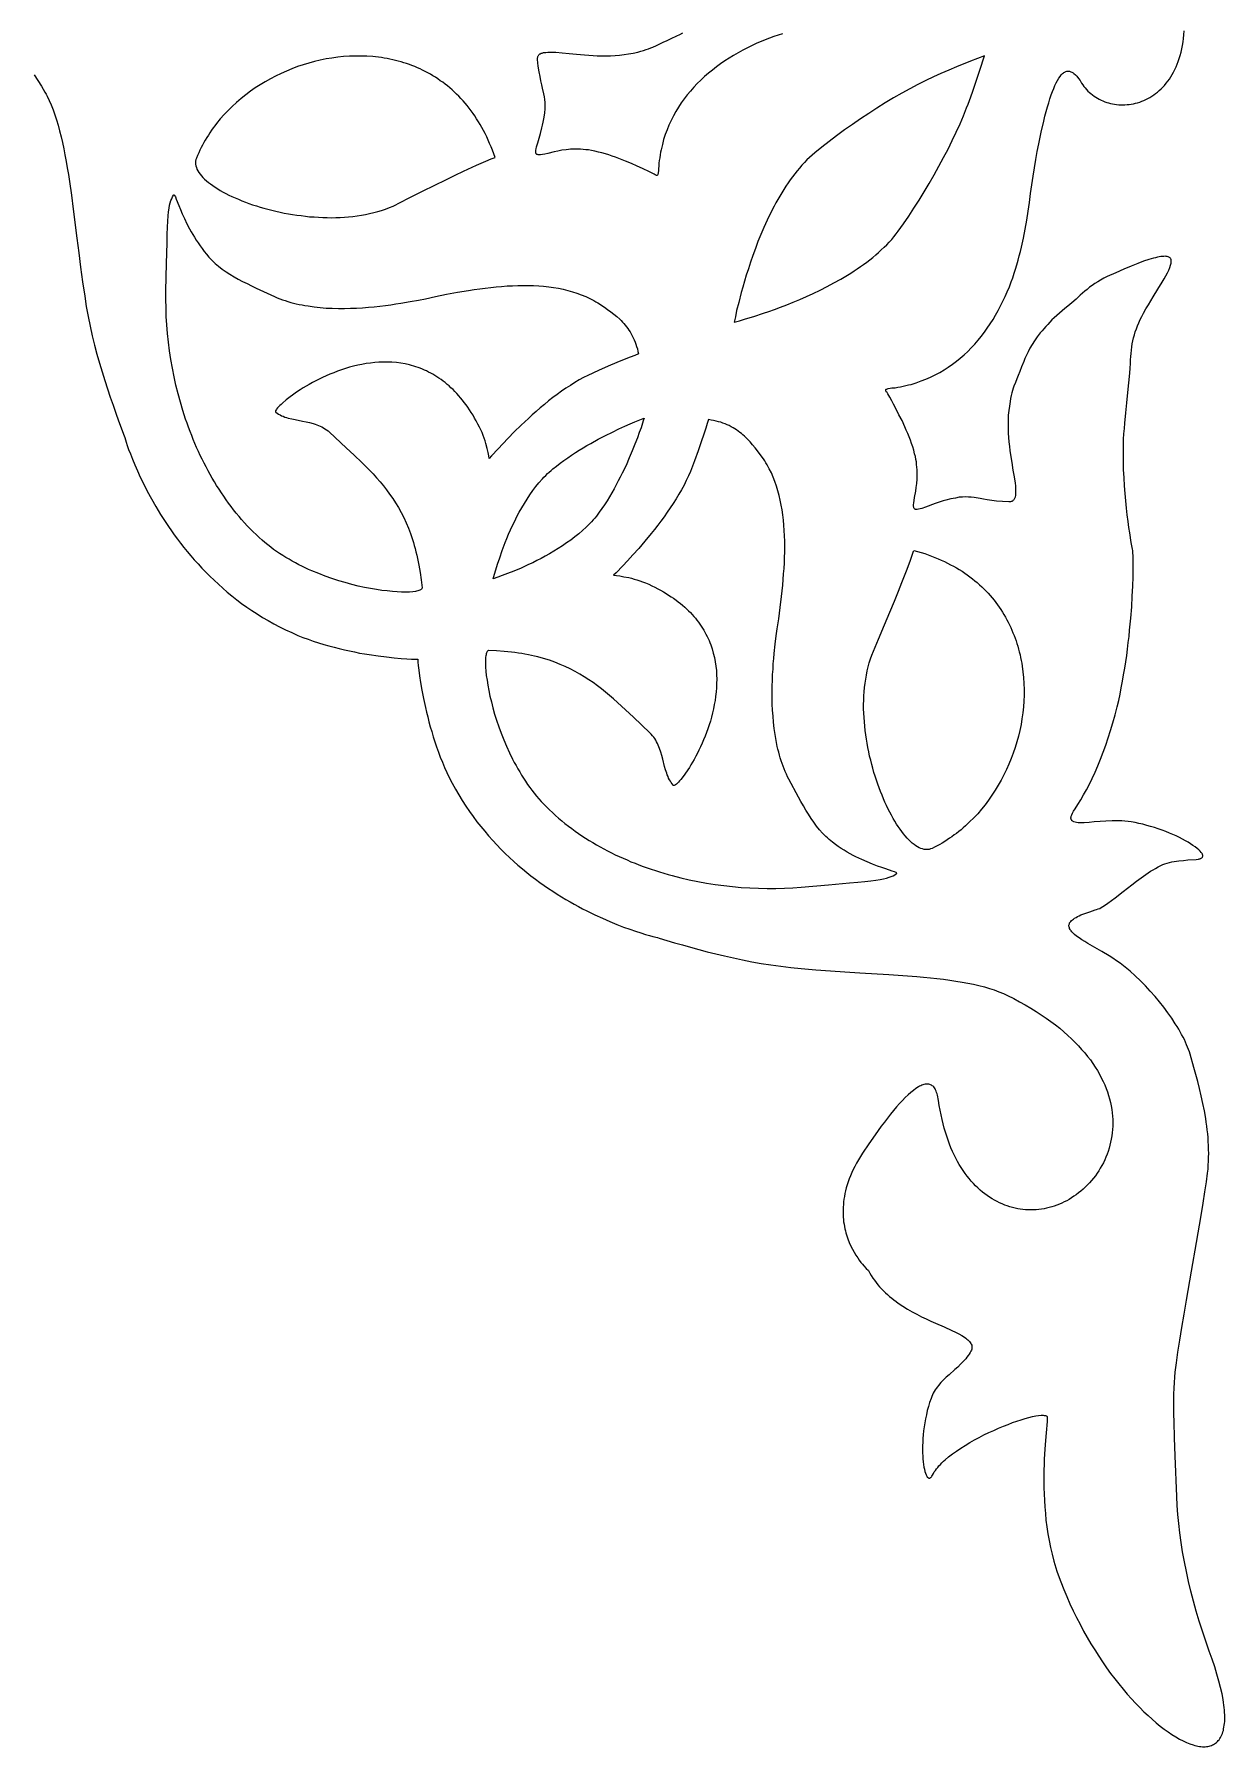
# Model space of a CAD drawing. Extents: x -592 to 638, y 287 to 852.
# Drawn here: x 506.6 to 588.1, y 672.5 to 789.8 of the extents above; entities that cross this region are included whole.
import ezdxf

# ---------------------------------------------------------------- set-up
doc = ezdxf.new("R2010")
doc.units = 0
doc.layers.add('COUCHE_1', color=18, linetype='CONTINUOUS')
doc.layers.add('LAYER_1', color=174, linetype='CONTINUOUS')

msp = doc.modelspace()

# ---------------------------------------------------------------- linework, layer by layer
at = {"layer": 'COUCHE_1'}
for points in [[(538.16, 781.37), (538.07, 781.62), (537.98, 781.87), (537.89, 782.1), (537.79, 782.34), (537.69, 782.57), (537.59, 782.79), (537.48, 783.01), (537.37, 783.22), (537.26, 783.43), (537.15, 783.63), (537.03, 783.83), (536.9, 784.03), (536.78, 784.22), (536.65, 784.4), (536.52, 784.58), (536.39, 784.76), (536.25, 784.93), (536.11, 785.1), (535.97, 785.26), (535.82, 785.42), (535.67, 785.57), (535.52, 785.72), (535.37, 785.87), (535.22, 786.01), (535.06, 786.14), (534.9, 786.28), (534.74, 786.4), (534.58, 786.53), (534.41, 786.64), (534.24, 786.76), (534.07, 786.87), (533.9, 786.97), (533.73, 787.08), (533.56, 787.17), (533.38, 787.27), (533.2, 787.36), (533.02, 787.44), (532.84, 787.52), (532.66, 787.6), (532.47, 787.67), (532.29, 787.74), (532.1, 787.81), (531.91, 787.87), (531.72, 787.93), (531.53, 787.98), (531.34, 788.03), (531.15, 788.07), (530.95, 788.12), (530.76, 788.15), (530.56, 788.19), (530.37, 788.22), (530.17, 788.25), (529.98, 788.27), (529.78, 788.29), (529.38, 788.32), (528.98, 788.33), (528.58, 788.33), (528.18, 788.32), (527.78, 788.29), (527.38, 788.25), (526.98, 788.19), (526.58, 788.13), (526.19, 788.04), (525.79, 787.95), (525.4, 787.84), (525.01, 787.73), (524.63, 787.6), (524.24, 787.45), (523.87, 787.3), (523.5, 787.13), (523.13, 786.96), (522.77, 786.77), (522.42, 786.57), (522.07, 786.36), (521.73, 786.14), (521.4, 785.91), (521.08, 785.67), (520.76, 785.41), (520.46, 785.15), (520.16, 784.88), (519.88, 784.6), (519.61, 784.32), (519.34, 784.02), (519.09, 783.71), (518.97, 783.55), (518.85, 783.4), (518.74, 783.24), (518.63, 783.07), (518.52, 782.91), (518.41, 782.74), (518.31, 782.57), (518.21, 782.4), (518.12, 782.23), (518.03, 782.05), (517.94, 781.88), (517.86, 781.7), (517.78, 781.52), (517.7, 781.34), (517.67, 781.23), (517.65, 781.13), (517.64, 781.02), (517.65, 780.91), (517.67, 780.8), (517.7, 780.69), (517.74, 780.58), (517.8, 780.46), (517.87, 780.35), (517.95, 780.24), (518.04, 780.12), (518.15, 780.01), (518.26, 779.9), (518.39, 779.78), (518.52, 779.67), (518.67, 779.56), (518.82, 779.45), (518.98, 779.34), (519.16, 779.23), (519.34, 779.12), (519.53, 779.01), (519.72, 778.91), (519.93, 778.8), (520.14, 778.7), (520.36, 778.6), (520.59, 778.51), (520.82, 778.41), (521.06, 778.32), (521.3, 778.23), (521.55, 778.14), (521.81, 778.06), (522.07, 777.98), (522.33, 777.9), (522.6, 777.83), (522.87, 777.76), (523.15, 777.69), (523.43, 777.63), (523.72, 777.57), (524, 777.52), (524.29, 777.47), (524.58, 777.43), (524.87, 777.39), (525.17, 777.35), (525.46, 777.32), (525.76, 777.3), (526.06, 777.28), (526.36, 777.26), (526.65, 777.26), (526.95, 777.25), (527.25, 777.26), (527.54, 777.27), (527.84, 777.29), (528.13, 777.31), (528.42, 777.34), (528.71, 777.38), (529, 777.42), (529.29, 777.47), (529.57, 777.53), (529.85, 777.6), (530.12, 777.67), (530.39, 777.75), (530.66, 777.84), (530.92, 777.94), (531.18, 778.05), (532.24, 778.58), (533.19, 779.06), (534.03, 779.48), (534.78, 779.84), (535.43, 780.16), (536, 780.43), (536.9, 780.85), (537.52, 781.12), (537.9, 781.28), (538.1, 781.36)], [(554.55, 770.09), (554.55, 770.09), (554.91, 770.19), (555.32, 770.31), (555.88, 770.48), (556.54, 770.7), (556.91, 770.83), (557.3, 770.97), (557.71, 771.12), (558.14, 771.28), (558.58, 771.46), (559.03, 771.65), (559.49, 771.85), (559.96, 772.06), (560.43, 772.29), (560.9, 772.53), (561.37, 772.78), (561.84, 773.04), (562.3, 773.31), (562.53, 773.45), (562.75, 773.6), (562.97, 773.75), (563.19, 773.9), (563.41, 774.05), (563.62, 774.21), (563.83, 774.37), (564.04, 774.53), (564.24, 774.7), (564.43, 774.87), (564.62, 775.04), (564.81, 775.22), (564.99, 775.39), (565.16, 775.58), (565.33, 775.76), (565.48, 775.95), (565.64, 776.14), (565.78, 776.33), (566.14, 776.83), (566.5, 777.35), (566.85, 777.9), (567.21, 778.45), (567.56, 779.02), (567.9, 779.6), (568.24, 780.19), (568.57, 780.78), (568.89, 781.37), (569.19, 781.95), (569.48, 782.54), (569.75, 783.12), (570.01, 783.68), (570.25, 784.23), (570.46, 784.77), (570.56, 785.03), (570.66, 785.28), (570.86, 785.86), (571.05, 786.4), (571.36, 787.36), (571.68, 788.34), (571.68, 788.34), (571.68, 788.34), (571.68, 788.34), (571.68, 788.34), (570.72, 787.97), (569.78, 787.59), (569.25, 787.37), (568.69, 787.13), (568.44, 787.02), (568.19, 786.9), (567.67, 786.65), (567.13, 786.38), (566.58, 786.09), (566.03, 785.78), (565.46, 785.46), (564.89, 785.11), (564.32, 784.76), (563.76, 784.4), (563.19, 784.02), (562.64, 783.64), (562.09, 783.26), (561.56, 782.87), (561.04, 782.48), (560.54, 782.09), (560.07, 781.7), (559.88, 781.54), (559.7, 781.38), (559.52, 781.21), (559.35, 781.03), (559.18, 780.84), (559.01, 780.65), (558.85, 780.46), (558.69, 780.26), (558.53, 780.05), (558.38, 779.84), (558.23, 779.63), (558.08, 779.41), (557.94, 779.19), (557.8, 778.96), (557.66, 778.73), (557.53, 778.5), (557.4, 778.27), (557.27, 778.03), (557.03, 777.55), (556.79, 777.07), (556.57, 776.58), (556.37, 776.1), (556.17, 775.61), (555.99, 775.14), (555.82, 774.66), (555.66, 774.2), (555.51, 773.75), (555.37, 773.32), (555.25, 772.9), (555.13, 772.5), (555.03, 772.12), (554.85, 771.44), (554.71, 770.88), (554.62, 770.46), (554.55, 770.09)], [(516.14, 778.8), (516.15, 778.81), (516.16, 778.82), (516.17, 778.81), (516.18, 778.8), (516.21, 778.77), (516.26, 778.67), (516.32, 778.52), (516.49, 778.09), (516.61, 777.82), (516.73, 777.52), (516.88, 777.19), (517.05, 776.84), (517.24, 776.48), (517.34, 776.29), (517.45, 776.1), (517.57, 775.91), (517.69, 775.71), (517.82, 775.52), (517.95, 775.32), (518.09, 775.13), (518.24, 774.94), (518.39, 774.74), (518.55, 774.55), (518.66, 774.44), (518.76, 774.33), (518.87, 774.23), (518.98, 774.12), (519.1, 774.02), (519.22, 773.92), (519.47, 773.73), (519.73, 773.55), (520, 773.37), (520.28, 773.2), (520.57, 773.04), (520.86, 772.88), (521.17, 772.73), (521.47, 772.58), (521.79, 772.43), (523.05, 771.85), (523.23, 771.77), (523.41, 771.7), (523.59, 771.63), (523.78, 771.57), (523.96, 771.51), (524.16, 771.45), (524.35, 771.4), (524.54, 771.35), (524.74, 771.31), (524.94, 771.27), (525.14, 771.23), (525.35, 771.2), (525.76, 771.14), (526.17, 771.09), (526.59, 771.06), (527.01, 771.04), (527.43, 771.03), (527.85, 771.03), (528.26, 771.04), (528.68, 771.06), (529.09, 771.08), (529.49, 771.11), (529.89, 771.15), (530.27, 771.19), (530.65, 771.24), (531.02, 771.28), (531.37, 771.34), (531.71, 771.39), (532.35, 771.5), (532.91, 771.6), (533.39, 771.7), (534.08, 771.85), (534.83, 772), (535.59, 772.14), (536.35, 772.27), (536.73, 772.33), (537.11, 772.38), (537.49, 772.43), (537.87, 772.47), (538.24, 772.51), (538.61, 772.54), (538.99, 772.57), (539.35, 772.59), (539.72, 772.6), (540.08, 772.61), (540.44, 772.61), (540.8, 772.6), (541.15, 772.58), (541.49, 772.55), (541.84, 772.51), (542.17, 772.47), (542.51, 772.41), (542.83, 772.35), (543.15, 772.27), (543.47, 772.18), (543.77, 772.08), (544.07, 771.97), (544.37, 771.85), (544.65, 771.72), (544.79, 771.64), (544.93, 771.57), (545.07, 771.49), (545.2, 771.41), (545.65, 771.12), (545.87, 770.97), (546.09, 770.81), (546.3, 770.65), (546.51, 770.48), (546.71, 770.29), (546.8, 770.2), (546.9, 770.1), (546.99, 770), (547.08, 769.89), (547.17, 769.78), (547.25, 769.66), (547.33, 769.55), (547.41, 769.42), (547.49, 769.29), (547.56, 769.16), (547.63, 769.02), (547.69, 768.88), (547.75, 768.73), (547.81, 768.58), (547.86, 768.42), (547.91, 768.26), (547.95, 768.08), (547.99, 767.91), (547.73, 767.81), (547.42, 767.69), (547.01, 767.53), (546.5, 767.33), (545.91, 767.07), (545.24, 766.78), (544.52, 766.44), (544.22, 766.29), (543.92, 766.13), (543.62, 765.95), (543.32, 765.76), (543.01, 765.57), (542.71, 765.36), (542.42, 765.14), (542.12, 764.92), (541.83, 764.69), (541.54, 764.45), (541.26, 764.21), (540.98, 763.98), (540.71, 763.74), (540.45, 763.5), (539.95, 763.03), (539.48, 762.57), (539.06, 762.15), (538.69, 761.76), (538.37, 761.42), (537.92, 760.93), (537.76, 760.74), (537.73, 760.94), (537.69, 761.16), (537.62, 761.44), (537.53, 761.77), (537.48, 761.95), (537.42, 762.14), (537.35, 762.32), (537.27, 762.52), (537.19, 762.71), (537.1, 762.9), (536.99, 763.11), (536.87, 763.32), (536.76, 763.52), (536.65, 763.71), (536.53, 763.9), (536.41, 764.08), (536.29, 764.26), (536.17, 764.43), (536.05, 764.59), (535.92, 764.75), (535.79, 764.91), (535.67, 765.05), (535.54, 765.2), (535.41, 765.34), (535.28, 765.47), (535.14, 765.6), (535.01, 765.72), (534.87, 765.83), (534.74, 765.95), (534.6, 766.05), (534.46, 766.16), (534.32, 766.25), (534.18, 766.35), (534.04, 766.44), (533.9, 766.52), (533.76, 766.6), (533.61, 766.67), (533.47, 766.75), (533.32, 766.81), (533.18, 766.87), (533.03, 766.93), (532.89, 766.99), (532.74, 767.04), (532.59, 767.08), (532.44, 767.13), (532.3, 767.16), (532, 767.23), (531.7, 767.28), (531.4, 767.32), (531.1, 767.35), (530.81, 767.36), (530.51, 767.36), (530.21, 767.35), (529.92, 767.33), (529.62, 767.29), (529.33, 767.25), (529.04, 767.2), (528.75, 767.14), (528.47, 767.07), (528.19, 767), (527.91, 766.92), (527.64, 766.83), (527.37, 766.73), (527.11, 766.63), (526.85, 766.53), (526.6, 766.42), (526.35, 766.3), (526.11, 766.19), (525.88, 766.07), (525.65, 765.95), (525.43, 765.83), (525.22, 765.7), (525.02, 765.58), (524.82, 765.46), (524.63, 765.34), (524.46, 765.22), (524.29, 765.1), (524.13, 764.98), (523.84, 764.76), (523.6, 764.55), (523.5, 764.46), (523.41, 764.37), (523.33, 764.28), (523.26, 764.21), (523.2, 764.14), (523.16, 764.08), (523.13, 764.02), (523.12, 763.98), (523.12, 763.96), (523.12, 763.95), (523.13, 763.93), (523.14, 763.92), (523.23, 763.85), (523.33, 763.79), (523.43, 763.73), (523.54, 763.68), (523.65, 763.64), (523.76, 763.59), (523.87, 763.56), (523.99, 763.52), (524.23, 763.46), (524.47, 763.41), (524.97, 763.31), (525.22, 763.26), (525.46, 763.21), (525.71, 763.14), (525.83, 763.1), (525.95, 763.06), (526.07, 763.02), (526.18, 762.97), (526.29, 762.92), (526.4, 762.86), (526.51, 762.79), (526.62, 762.72), (526.72, 762.64), (526.82, 762.55), (527.96, 761.49), (528.51, 760.98), (529.04, 760.47), (529.3, 760.21), (529.55, 759.95), (529.8, 759.69), (530.04, 759.43), (530.28, 759.16), (530.51, 758.88), (530.73, 758.6), (530.94, 758.31), (531.15, 758.01), (531.35, 757.7), (531.54, 757.38), (531.72, 757.05), (531.9, 756.71), (532.06, 756.35), (532.22, 755.98), (532.37, 755.6), (532.5, 755.2), (532.57, 754.99), (532.63, 754.78), (532.69, 754.57), (532.74, 754.35), (532.8, 754.13), (532.85, 753.9), (532.9, 753.67), (532.94, 753.43), (533.03, 752.94), (533.1, 752.43), (533.16, 751.89), (533.16, 751.86), (533.14, 751.83), (533.12, 751.8), (533.09, 751.77), (533.05, 751.74), (533, 751.72), (532.94, 751.7), (532.87, 751.68), (532.79, 751.66), (532.71, 751.64), (532.52, 751.62), (532.29, 751.6), (532.04, 751.6), (531.76, 751.6), (531.46, 751.61), (531.13, 751.64), (530.78, 751.67), (530.41, 751.71), (530.03, 751.77), (529.62, 751.84), (529.21, 751.92), (528.78, 752.01), (528.35, 752.12), (527.9, 752.24), (527.45, 752.37), (526.99, 752.52), (526.53, 752.68), (526.08, 752.86), (525.62, 753.05), (525.39, 753.15), (525.16, 753.25), (524.93, 753.36), (524.71, 753.47), (524.49, 753.59), (524.27, 753.71), (524.05, 753.84), (523.83, 753.97), (523.62, 754.1), (523.4, 754.24), (523.2, 754.38), (522.99, 754.52), (522.79, 754.67), (522.59, 754.83), (522.4, 754.99), (522.21, 755.15), (522, 755.34), (521.79, 755.54), (521.58, 755.73), (521.38, 755.94), (521.19, 756.14), (520.99, 756.35), (520.8, 756.57), (520.62, 756.78), (520.43, 757.01), (520.25, 757.23), (520.08, 757.46), (519.9, 757.69), (519.73, 757.92), (519.57, 758.16), (519.41, 758.4), (519.25, 758.65), (519.09, 758.89), (518.94, 759.14), (518.79, 759.4), (518.64, 759.65), (518.5, 759.91), (518.36, 760.17), (518.23, 760.43), (518.1, 760.7), (517.97, 760.96), (517.84, 761.23), (517.72, 761.5), (517.6, 761.78), (517.49, 762.05), (517.38, 762.33), (517.27, 762.61), (517.16, 762.89), (517.06, 763.17), (516.96, 763.45), (516.78, 764.03), (516.61, 764.6), (516.45, 765.18), (516.3, 765.77), (516.17, 766.35), (516.06, 766.94), (515.95, 767.53), (515.86, 768.12), (515.79, 768.71), (515.72, 769.31), (515.67, 769.9), (515.64, 770.48), (515.62, 771.07), (515.61, 771.65), (515.61, 772.23), (515.65, 774.1), (515.69, 775.53), (515.71, 776.11), (515.73, 776.6), (515.75, 777.02), (515.77, 777.37), (515.8, 777.66), (515.83, 777.9), (515.87, 778.1), (515.91, 778.27), (515.95, 778.42), (516.01, 778.55), (516.07, 778.67)], [(565.66, 732.31), (565.68, 732.32), (565.68, 732.33), (565.67, 732.34), (565.66, 732.36), (565.63, 732.38), (565.52, 732.42), (565.37, 732.48), (564.93, 732.62), (564.66, 732.71), (564.35, 732.82), (564.01, 732.95), (563.65, 733.1), (563.28, 733.26), (563.08, 733.35), (562.88, 733.45), (562.69, 733.55), (562.48, 733.66), (562.28, 733.78), (562.08, 733.9), (561.88, 734.03), (561.67, 734.16), (561.47, 734.3), (561.27, 734.45), (561.15, 734.55), (561.04, 734.65), (560.93, 734.75), (560.81, 734.85), (560.71, 734.96), (560.6, 735.08), (560.39, 735.31), (560.19, 735.56), (560, 735.82), (559.81, 736.09), (559.63, 736.37), (559.46, 736.65), (559.28, 736.94), (559.11, 737.24), (558.95, 737.54), (558.29, 738.77), (558.2, 738.94), (558.12, 739.12), (558.04, 739.3), (557.96, 739.48), (557.89, 739.66), (557.82, 739.85), (557.76, 740.04), (557.7, 740.23), (557.64, 740.42), (557.59, 740.62), (557.54, 740.82), (557.49, 741.02), (557.41, 741.42), (557.34, 741.84), (557.28, 742.25), (557.23, 742.67), (557.2, 743.09), (557.17, 743.5), (557.15, 743.92), (557.14, 744.33), (557.14, 744.74), (557.15, 745.15), (557.16, 745.55), (557.17, 745.94), (557.2, 746.32), (557.22, 746.68), (557.25, 747.04), (557.28, 747.38), (557.35, 748.02), (557.42, 748.59), (557.49, 749.08), (557.59, 749.77), (557.7, 750.54), (557.79, 751.3), (557.87, 752.07), (557.9, 752.45), (557.93, 752.84), (557.96, 753.22), (557.98, 753.6), (557.99, 753.97), (558, 754.35), (558, 754.72), (558, 755.09), (557.99, 755.45), (557.97, 755.82), (557.95, 756.17), (557.91, 756.53), (557.87, 756.88), (557.82, 757.22), (557.77, 757.56), (557.7, 757.89), (557.62, 758.22), (557.54, 758.54), (557.44, 758.86), (557.33, 759.17), (557.21, 759.47), (557.09, 759.76), (556.94, 760.04), (556.79, 760.32), (556.71, 760.45), (556.63, 760.59), (556.54, 760.72), (556.45, 760.85), (556.14, 761.28), (555.97, 761.49), (555.8, 761.69), (555.63, 761.9), (555.44, 762.09), (555.24, 762.28), (555.14, 762.37), (555.04, 762.46), (554.93, 762.54), (554.82, 762.63), (554.7, 762.71), (554.58, 762.78), (554.46, 762.86), (554.33, 762.93), (554.2, 763), (554.06, 763.06), (553.92, 763.12), (553.77, 763.17), (553.62, 763.23), (553.46, 763.27), (553.3, 763.31), (553.13, 763.35), (552.96, 763.38), (552.78, 763.41), (552.7, 763.15), (552.6, 762.83), (552.47, 762.41), (552.29, 761.88), (552.08, 761.28), (551.83, 760.6), (551.54, 759.85), (551.41, 759.55), (551.26, 759.24), (551.11, 758.92), (550.94, 758.61), (550.76, 758.3), (550.57, 757.98), (550.37, 757.67), (550.16, 757.36), (549.95, 757.06), (549.74, 756.76), (549.52, 756.46), (549.3, 756.17), (549.08, 755.88), (548.86, 755.61), (548.42, 755.08), (548, 754.58), (547.6, 754.14), (547.23, 753.74), (546.92, 753.4), (546.45, 752.92), (546.28, 752.75), (546.47, 752.73), (546.7, 752.7), (546.98, 752.65), (547.32, 752.59), (547.5, 752.54), (547.69, 752.49), (547.88, 752.44), (548.08, 752.37), (548.27, 752.3), (548.47, 752.22), (548.69, 752.13), (548.9, 752.03), (549.11, 751.93), (549.31, 751.82), (549.5, 751.72), (549.69, 751.61), (549.88, 751.5), (550.05, 751.39), (550.23, 751.28), (550.39, 751.17), (550.56, 751.05), (550.71, 750.93), (550.86, 750.81), (551.01, 750.69), (551.15, 750.57), (551.28, 750.44), (551.41, 750.32), (551.54, 750.19), (551.66, 750.06), (551.78, 749.93), (551.89, 749.8), (551.99, 749.67), (552.1, 749.53), (552.19, 749.4), (552.29, 749.26), (552.37, 749.12), (552.46, 748.98), (552.54, 748.84), (552.61, 748.7), (552.68, 748.56), (552.75, 748.42), (552.82, 748.28), (552.87, 748.13), (552.93, 747.99), (552.98, 747.85), (553.03, 747.7), (553.11, 747.41), (553.19, 747.11), (553.24, 746.82), (553.29, 746.52), (553.32, 746.23), (553.34, 745.93), (553.35, 745.63), (553.34, 745.34), (553.33, 745.04), (553.3, 744.75), (553.27, 744.45), (553.23, 744.16), (553.18, 743.88), (553.12, 743.59), (553.06, 743.31), (552.99, 743.03), (552.91, 742.76), (552.83, 742.49), (552.74, 742.23), (552.64, 741.97), (552.55, 741.71), (552.45, 741.47), (552.34, 741.23), (552.24, 740.99), (552.13, 740.77), (552.02, 740.55), (551.91, 740.34), (551.8, 740.13), (551.69, 739.94), (551.58, 739.75), (551.47, 739.58), (551.37, 739.41), (551.16, 739.11), (550.97, 738.86), (550.88, 738.75), (550.8, 738.65), (550.72, 738.57), (550.65, 738.49), (550.58, 738.43), (550.52, 738.39), (550.47, 738.36), (550.43, 738.34), (550.41, 738.34), (550.4, 738.34), (550.38, 738.35), (550.37, 738.36), (550.3, 738.45), (550.23, 738.54), (550.17, 738.64), (550.11, 738.74), (550.05, 738.85), (550.01, 738.96), (549.96, 739.07), (549.92, 739.18), (549.84, 739.41), (549.77, 739.65), (549.65, 740.14), (549.58, 740.39), (549.51, 740.63), (549.43, 740.87), (549.39, 740.99), (549.34, 741.11), (549.29, 741.22), (549.23, 741.33), (549.17, 741.44), (549.1, 741.55), (549.03, 741.65), (548.95, 741.75), (548.86, 741.85), (548.77, 741.94), (547.64, 743.02), (547.1, 743.53), (546.55, 744.03), (546.28, 744.27), (546.01, 744.51), (545.73, 744.74), (545.45, 744.96), (545.17, 745.18), (544.87, 745.39), (544.58, 745.59), (544.27, 745.79), (543.96, 745.98), (543.64, 746.16), (543.31, 746.33), (542.97, 746.49), (542.62, 746.64), (542.25, 746.79), (541.88, 746.92), (541.48, 747.04), (541.08, 747.15), (540.87, 747.2), (540.65, 747.25), (540.44, 747.3), (540.21, 747.34), (539.99, 747.38), (539.76, 747.42), (539.52, 747.45), (539.28, 747.48), (538.79, 747.53), (538.27, 747.57), (537.73, 747.6), (537.7, 747.59), (537.67, 747.58), (537.64, 747.55), (537.62, 747.52), (537.59, 747.48), (537.57, 747.43), (537.55, 747.37), (537.54, 747.3), (537.52, 747.22), (537.51, 747.13), (537.5, 746.94), (537.5, 746.71), (537.51, 746.46), (537.53, 746.18), (537.56, 745.88), (537.61, 745.55), (537.66, 745.21), (537.73, 744.84), (537.81, 744.46), (537.91, 744.07), (538.01, 743.66), (538.13, 743.24), (538.27, 742.81), (538.41, 742.37), (538.57, 741.93), (538.75, 741.48), (538.94, 741.04), (539.14, 740.59), (539.36, 740.14), (539.48, 739.92), (539.6, 739.7), (539.72, 739.48), (539.85, 739.27), (539.98, 739.05), (540.11, 738.84), (540.25, 738.63), (540.39, 738.42), (540.54, 738.21), (540.69, 738.01), (540.84, 737.81), (541, 737.62), (541.17, 737.42), (541.33, 737.24), (541.5, 737.05), (541.68, 736.87), (541.88, 736.68), (542.09, 736.48), (542.3, 736.29), (542.51, 736.1), (542.73, 735.92), (542.95, 735.74), (543.18, 735.56), (543.41, 735.39), (543.64, 735.22), (543.88, 735.06), (544.11, 734.89), (544.36, 734.74), (544.6, 734.58), (544.85, 734.43), (545.1, 734.28), (545.35, 734.14), (545.61, 734), (545.87, 733.86), (546.13, 733.73), (546.39, 733.6), (546.66, 733.48), (546.93, 733.35), (547.2, 733.24), (547.47, 733.12), (547.75, 733.01), (548.02, 732.9), (548.3, 732.8), (548.58, 732.7), (548.86, 732.6), (549.15, 732.51), (549.43, 732.42), (549.72, 732.33), (550.01, 732.25), (550.3, 732.17), (550.88, 732.02), (551.46, 731.88), (552.05, 731.76), (552.64, 731.65), (553.24, 731.56), (553.83, 731.48), (554.43, 731.41), (555.02, 731.36), (555.62, 731.32), (556.21, 731.3), (556.8, 731.29), (557.39, 731.29), (557.98, 731.3), (558.56, 731.33), (559.14, 731.37), (561, 731.53), (562.43, 731.66), (563, 731.71), (563.49, 731.76), (563.91, 731.81), (564.25, 731.86), (564.54, 731.9), (564.78, 731.95), (564.98, 732), (565.15, 732.05), (565.29, 732.1), (565.42, 732.16), (565.54, 732.23)], [(548.37, 763.51), (548.37, 763.51), (548.37, 763.51), (548.37, 763.51), (548.31, 763.33), (548.16, 762.86), (548.04, 762.53), (547.91, 762.16), (547.74, 761.74), (547.56, 761.28), (547.35, 760.8), (547.13, 760.28), (546.87, 759.75), (546.74, 759.48), (546.6, 759.21), (546.46, 758.94), (546.31, 758.66), (546.15, 758.39), (545.99, 758.12), (545.83, 757.85), (545.65, 757.58), (545.48, 757.32), (545.3, 757.06), (545.2, 756.93), (545.1, 756.79), (544.99, 756.67), (544.88, 756.54), (544.77, 756.41), (544.65, 756.29), (544.41, 756.05), (544.16, 755.81), (543.9, 755.59), (543.62, 755.37), (543.35, 755.16), (543.06, 754.96), (542.77, 754.76), (542.48, 754.57), (542.19, 754.39), (541.89, 754.22), (541.6, 754.06), (541.31, 753.9), (541.02, 753.75), (540.74, 753.61), (540.46, 753.48), (539.94, 753.24), (539.45, 753.03), (539.02, 752.86), (538.65, 752.72), (538.36, 752.62), (538.04, 752.51), (538.04, 752.51), (538.04, 752.51), (538.04, 752.51), (538.04, 752.51), (538.13, 752.83), (538.21, 753.13), (538.33, 753.51), (538.48, 753.95), (538.65, 754.45), (538.86, 754.99), (538.97, 755.27), (539.09, 755.56), (539.22, 755.86), (539.36, 756.16), (539.51, 756.46), (539.66, 756.77), (539.82, 757.07), (539.99, 757.37), (540.17, 757.67), (540.35, 757.97), (540.54, 758.26), (540.74, 758.55), (540.95, 758.82), (541.17, 759.09), (541.4, 759.35), (541.51, 759.47), (541.63, 759.59), (541.75, 759.71), (541.87, 759.82), (542, 759.93), (542.12, 760.04), (542.37, 760.23), (542.62, 760.43), (542.88, 760.61), (543.14, 760.8), (543.4, 760.98), (543.66, 761.15), (543.93, 761.31), (544.19, 761.48), (544.45, 761.63), (544.71, 761.78), (545.23, 762.07), (545.72, 762.33), (546.2, 762.56), (546.64, 762.78), (547.05, 762.96), (547.41, 763.12), (547.73, 763.26), (548.19, 763.44), (548.37, 763.51)], [(566.84, 754.45), (567.09, 754.38), (567.34, 754.3), (567.59, 754.23), (567.83, 754.15), (568.06, 754.06), (568.29, 753.97), (568.51, 753.88), (568.73, 753.78), (568.95, 753.68), (569.16, 753.58), (569.37, 753.47), (569.57, 753.36), (569.77, 753.25), (569.96, 753.14), (570.15, 753.02), (570.33, 752.89), (570.51, 752.77), (570.69, 752.64), (570.86, 752.51), (571.03, 752.37), (571.19, 752.24), (571.35, 752.1), (571.5, 751.95), (571.65, 751.81), (571.8, 751.66), (571.94, 751.51), (572.08, 751.36), (572.21, 751.2), (572.34, 751.04), (572.46, 750.88), (572.58, 750.72), (572.7, 750.56), (572.81, 750.39), (572.92, 750.22), (573.02, 750.05), (573.12, 749.88), (573.22, 749.7), (573.31, 749.53), (573.4, 749.35), (573.49, 749.17), (573.57, 748.99), (573.64, 748.81), (573.72, 748.62), (573.79, 748.44), (573.85, 748.25), (573.91, 748.06), (573.97, 747.88), (574.02, 747.68), (574.07, 747.49), (574.12, 747.3), (574.16, 747.11), (574.2, 746.91), (574.24, 746.72), (574.27, 746.52), (574.32, 746.13), (574.36, 745.73), (574.39, 745.33), (574.4, 744.93), (574.4, 744.53), (574.38, 744.13), (574.35, 743.72), (574.31, 743.32), (574.25, 742.92), (574.19, 742.52), (574.1, 742.12), (574.01, 741.73), (573.9, 741.34), (573.79, 740.95), (573.66, 740.56), (573.51, 740.18), (573.36, 739.8), (573.2, 739.43), (573.02, 739.07), (572.83, 738.71), (572.63, 738.36), (572.42, 738.01), (572.2, 737.67), (571.97, 737.34), (571.73, 737.02), (571.48, 736.71), (571.22, 736.41), (570.95, 736.12), (570.67, 735.84), (570.38, 735.57), (570.23, 735.44), (570.08, 735.31), (569.92, 735.19), (569.77, 735.06), (569.61, 734.95), (569.45, 734.83), (569.29, 734.72), (569.13, 734.61), (568.96, 734.5), (568.79, 734.4), (568.62, 734.3), (568.45, 734.21), (568.27, 734.12), (568.1, 734.03), (567.99, 733.99), (567.89, 733.96), (567.78, 733.95), (567.67, 733.95), (567.56, 733.96), (567.45, 733.99), (567.33, 734.02), (567.22, 734.08), (567.1, 734.14), (566.98, 734.21), (566.86, 734.3), (566.74, 734.39), (566.62, 734.5), (566.5, 734.62), (566.38, 734.74), (566.26, 734.88), (566.14, 735.03), (566.02, 735.18), (565.9, 735.35), (565.78, 735.52), (565.66, 735.7), (565.54, 735.89), (565.43, 736.09), (565.31, 736.3), (565.2, 736.51), (565.09, 736.73), (564.98, 736.96), (564.87, 737.19), (564.77, 737.43), (564.67, 737.67), (564.57, 737.92), (564.47, 738.18), (564.38, 738.44), (564.28, 738.7), (564.2, 738.97), (564.11, 739.24), (564.03, 739.52), (563.96, 739.79), (563.89, 740.08), (563.82, 740.36), (563.76, 740.65), (563.7, 740.94), (563.65, 741.23), (563.6, 741.52), (563.55, 741.82), (563.52, 742.11), (563.48, 742.41), (563.46, 742.71), (563.44, 743), (563.42, 743.3), (563.41, 743.6), (563.41, 743.89), (563.42, 744.19), (563.43, 744.48), (563.45, 744.77), (563.47, 745.06), (563.51, 745.35), (563.55, 745.63), (563.6, 745.91), (563.65, 746.19), (563.72, 746.47), (563.79, 746.74), (563.87, 747.01), (563.96, 747.27), (564.43, 748.36), (564.84, 749.34), (565.21, 750.21), (565.53, 750.98), (565.8, 751.65), (566.03, 752.24), (566.39, 753.16), (566.63, 753.79), (566.76, 754.19), (566.83, 754.39)]]:
    msp.add_lwpolyline(points, close=True, dxfattribs=at)
at = {"layer": 'LAYER_1'}
for points in [[(506.59, 787.03), (506.84, 786.66), (507.08, 786.27), (507.32, 785.86), (507.4, 785.72), (507.47, 785.58), (507.62, 785.29), (507.75, 784.98), (507.88, 784.65), (508, 784.31), (508.12, 783.95), (508.23, 783.58), (508.33, 783.2), (508.43, 782.8), (508.53, 782.4), (508.62, 781.98), (508.7, 781.55), (508.78, 781.11), (508.86, 780.66), (508.93, 780.21), (509, 779.74), (509.14, 778.8), (509.27, 777.83), (509.51, 775.85), (509.64, 774.85), (509.77, 773.85), (509.9, 772.86), (510.05, 771.88), (510.16, 771.17), (510.29, 770.49), (510.43, 769.82), (510.57, 769.16), (510.73, 768.52), (510.89, 767.89), (511.07, 767.28), (511.24, 766.68), (511.42, 766.09), (511.61, 765.52), (511.8, 764.95), (511.99, 764.4), (512.18, 763.86), (512.37, 763.33), (512.75, 762.3), (512.79, 762.19), (512.89, 761.87), (512.97, 761.64), (513.06, 761.37), (513.18, 761.06), (513.32, 760.71), (513.48, 760.32), (513.66, 759.91), (513.86, 759.46), (514.09, 759), (514.34, 758.5), (514.62, 757.99), (514.92, 757.46), (515.09, 757.19), (515.25, 756.92), (515.43, 756.64), (515.61, 756.36), (515.8, 756.08), (515.99, 755.8), (516.19, 755.52), (516.4, 755.23), (516.62, 754.94), (516.84, 754.66), (517.08, 754.37), (517.31, 754.09), (517.56, 753.8), (517.82, 753.52), (518.08, 753.24), (518.35, 752.96), (518.63, 752.68), (518.91, 752.4), (519.21, 752.13), (519.51, 751.86), (519.82, 751.59), (520.14, 751.33), (520.47, 751.07), (520.8, 750.82), (521.15, 750.57), (521.5, 750.33), (521.86, 750.1), (522.23, 749.86), (522.61, 749.64), (523, 749.42), (523.4, 749.21), (523.81, 749.01), (524.23, 748.82), (524.65, 748.63), (525, 748.49), (525.35, 748.36), (525.71, 748.23), (526.06, 748.11), (526.42, 748.01), (526.78, 747.9), (527.14, 747.81), (527.49, 747.72), (527.85, 747.64), (528.2, 747.56), (528.54, 747.49), (528.88, 747.42), (529.21, 747.37), (529.53, 747.31), (530.15, 747.22), (530.73, 747.15), (531.25, 747.09), (531.72, 747.05), (532.11, 747.02), (532.43, 747), (532.67, 747), (532.82, 747), (532.85, 747), (532.86, 747), (532.86, 746.99), (532.86, 746.99), (532.86, 746.99), (532.86, 746.99), (532.86, 746.99), (532.87, 746.99), (532.87, 746.98), (532.87, 746.95), (532.88, 746.8), (532.9, 746.57), (532.94, 746.25), (532.99, 745.85), (533.06, 745.39), (533.15, 744.87), (533.26, 744.3), (533.39, 743.69), (533.47, 743.37), (533.55, 743.04), (533.63, 742.71), (533.72, 742.37), (533.82, 742.03), (533.93, 741.68), (534.04, 741.33), (534.15, 740.98), (534.28, 740.63), (534.41, 740.28), (534.55, 739.93), (534.7, 739.58), (534.85, 739.24), (535.02, 738.9), (535.23, 738.49), (535.45, 738.09), (535.68, 737.69), (535.91, 737.31), (536.15, 736.93), (536.4, 736.57), (536.65, 736.21), (536.91, 735.86), (537.18, 735.53), (537.45, 735.2), (537.72, 734.88), (538, 734.57), (538.28, 734.27), (538.56, 733.97), (538.85, 733.69), (539.14, 733.41), (539.44, 733.14), (539.73, 732.88), (540.03, 732.63), (540.33, 732.39), (540.62, 732.15), (540.92, 731.92), (541.22, 731.7), (541.52, 731.49), (541.82, 731.29), (542.12, 731.09), (542.42, 730.9), (542.72, 730.71), (543.01, 730.53), (543.3, 730.36), (543.59, 730.2), (543.88, 730.04), (544.16, 729.89), (544.44, 729.75), (544.99, 729.48), (545.52, 729.24), (546.03, 729.02), (546.51, 728.82), (546.96, 728.64), (547.39, 728.49), (547.78, 728.35), (548.14, 728.24), (548.46, 728.14), (548.74, 728.06), (548.97, 728), (549.29, 727.92), (549.41, 727.89), (550.46, 727.57), (551, 727.42), (551.55, 727.26), (552.12, 727.1), (552.69, 726.95), (553.28, 726.8), (553.88, 726.66), (554.49, 726.52), (555.11, 726.39), (555.74, 726.26), (556.39, 726.15), (557.06, 726.04), (557.74, 725.95), (558.43, 725.86), (559.14, 725.79), (560.13, 725.71), (561.13, 725.64), (562.13, 725.57), (563.14, 725.51), (565.13, 725.39), (566.1, 725.32), (567.06, 725.25), (567.52, 725.21), (567.98, 725.16), (568.43, 725.11), (568.88, 725.06), (569.31, 725), (569.73, 724.94), (570.15, 724.87), (570.55, 724.8), (570.94, 724.72), (571.31, 724.63), (571.68, 724.54), (572.02, 724.44), (572.36, 724.33), (572.68, 724.21), (572.98, 724.09), (573.13, 724.02), (573.27, 723.96), (573.69, 723.74), (574.09, 723.52), (574.48, 723.3), (574.86, 723.08), (575.22, 722.85), (575.57, 722.63), (575.91, 722.4), (576.23, 722.17), (576.54, 721.93), (576.84, 721.7), (577.12, 721.46), (577.39, 721.22), (577.65, 720.98), (577.89, 720.74), (578.12, 720.5), (578.34, 720.26), (578.55, 720.02), (578.75, 719.77), (578.94, 719.53), (579.11, 719.29), (579.27, 719.04), (579.42, 718.8), (579.56, 718.55), (579.69, 718.31), (579.81, 718.06), (579.92, 717.82), (580.02, 717.58), (580.11, 717.34), (580.18, 717.1), (580.25, 716.86), (580.31, 716.62), (580.36, 716.38), (580.4, 716.14), (580.43, 715.91), (580.45, 715.68), (580.47, 715.45), (580.47, 715.22), (580.47, 714.99), (580.46, 714.77), (580.44, 714.55), (580.41, 714.33), (580.37, 714.11), (580.33, 713.9), (580.28, 713.69), (580.22, 713.48), (580.15, 713.27), (580.08, 713.07), (580, 712.87), (579.92, 712.68), (579.83, 712.49), (579.73, 712.3), (579.62, 712.12), (579.51, 711.94), (579.4, 711.77), (579.28, 711.6), (579.15, 711.44), (579.02, 711.27), (578.88, 711.12), (578.74, 710.97), (578.59, 710.82), (578.44, 710.68), (578.29, 710.55), (578.13, 710.42), (577.96, 710.3), (577.81, 710.19), (577.65, 710.08), (577.48, 709.98), (577.32, 709.89), (577.15, 709.81), (576.99, 709.73), (576.82, 709.65), (576.64, 709.59), (576.47, 709.52), (576.3, 709.47), (576.12, 709.42), (575.94, 709.38), (575.77, 709.34), (575.59, 709.31), (575.41, 709.29), (575.23, 709.27), (575.05, 709.26), (574.87, 709.26), (574.68, 709.26), (574.5, 709.27), (574.32, 709.29), (574.14, 709.31), (573.96, 709.34), (573.78, 709.38), (573.6, 709.42), (573.42, 709.47), (573.25, 709.53), (573.07, 709.59), (572.89, 709.67), (572.72, 709.74), (572.55, 709.83), (572.38, 709.92), (572.21, 710.02), (572.04, 710.12), (571.87, 710.24), (571.71, 710.36), (571.55, 710.48), (571.39, 710.62), (571.24, 710.76), (571.08, 710.91), (570.93, 711.07), (570.78, 711.23), (570.64, 711.4), (570.5, 711.58), (570.36, 711.76), (570.22, 711.96), (570.09, 712.16), (569.96, 712.37), (569.84, 712.58), (569.72, 712.8), (569.61, 713.04), (569.49, 713.27), (569.39, 713.52), (569.29, 713.77), (569.19, 714.04), (569.1, 714.31), (569.01, 714.58), (568.93, 714.87), (568.85, 715.16), (568.78, 715.46), (568.71, 715.77), (568.65, 716.09), (568.59, 716.41), (568.54, 716.75), (568.52, 716.88), (568.5, 717), (568.47, 717.11), (568.44, 717.21), (568.41, 717.31), (568.38, 717.4), (568.34, 717.48), (568.3, 717.55), (568.26, 717.62), (568.21, 717.68), (568.16, 717.73), (568.11, 717.77), (568.06, 717.81), (568, 717.83), (567.94, 717.86), (567.88, 717.87), (567.82, 717.88), (567.75, 717.88), (567.69, 717.88), (567.62, 717.87), (567.54, 717.85), (567.47, 717.83), (567.4, 717.8), (567.32, 717.77), (567.24, 717.73), (567.16, 717.68), (566.99, 717.58), (566.82, 717.45), (566.64, 717.3), (566.45, 717.14), (566.26, 716.96), (566.07, 716.76), (565.87, 716.54), (565.67, 716.32), (565.46, 716.07), (565.26, 715.82), (565.05, 715.55), (564.83, 715.28), (564.62, 714.99), (564.41, 714.7), (564.19, 714.4), (563.76, 713.78), (563.34, 713.14), (563.19, 712.91), (563.05, 712.68), (562.93, 712.46), (562.81, 712.24), (562.7, 712.02), (562.6, 711.81), (562.51, 711.59), (562.42, 711.38), (562.35, 711.18), (562.28, 710.97), (562.22, 710.77), (562.17, 710.57), (562.13, 710.38), (562.09, 710.18), (562.06, 710), (562.03, 709.81), (562.02, 709.63), (562, 709.45), (562, 709.27), (562, 709.1), (562, 708.93), (562.01, 708.76), (562.02, 708.6), (562.04, 708.44), (562.07, 708.28), (562.09, 708.12), (562.12, 707.97), (562.16, 707.83), (562.2, 707.68), (562.24, 707.54), (562.33, 707.28), (562.42, 707.02), (562.53, 706.78), (562.64, 706.56), (562.76, 706.35), (562.88, 706.15), (563, 705.97), (563.11, 705.81), (563.22, 705.66), (563.33, 705.53), (563.43, 705.42), (563.59, 705.24), (563.74, 705.1), (563.83, 704.93), (563.93, 704.76), (564.04, 704.59), (564.15, 704.44), (564.26, 704.28), (564.38, 704.13), (564.5, 703.99), (564.63, 703.85), (564.77, 703.71), (564.9, 703.58), (565.04, 703.45), (565.18, 703.33), (565.33, 703.21), (565.48, 703.09), (565.63, 702.98), (565.78, 702.87), (566.1, 702.66), (566.41, 702.46), (566.74, 702.28), (567.06, 702.11), (567.38, 701.94), (567.7, 701.79), (568.02, 701.64), (568.33, 701.5), (568.92, 701.24), (569.46, 700.99), (569.71, 700.87), (569.94, 700.76), (570.14, 700.64), (570.32, 700.53), (570.41, 700.47), (570.48, 700.41), (570.55, 700.35), (570.61, 700.29), (570.67, 700.23), (570.71, 700.17), (570.75, 700.11), (570.78, 700.05), (570.81, 699.98), (570.82, 699.92), (570.83, 699.85), (570.82, 699.78), (570.81, 699.71), (570.79, 699.64), (570.75, 699.57), (570.71, 699.49), (570.64, 699.38), (570.56, 699.27), (570.48, 699.17), (570.4, 699.06), (570.22, 698.87), (570.04, 698.68), (569.85, 698.49), (569.65, 698.32), (569.26, 697.96), (569.07, 697.79), (568.88, 697.61), (568.7, 697.42), (568.54, 697.23), (568.46, 697.13), (568.38, 697.02), (568.31, 696.92), (568.25, 696.81), (568.18, 696.7), (568.13, 696.58), (568.07, 696.46), (568.03, 696.34), (567.93, 696.06), (567.85, 695.78), (567.77, 695.5), (567.71, 695.22), (567.65, 694.94), (567.6, 694.66), (567.56, 694.39), (567.52, 694.11), (567.49, 693.85), (567.47, 693.59), (567.46, 693.33), (567.45, 693.08), (567.45, 692.84), (567.45, 692.61), (567.46, 692.39), (567.47, 692.19), (567.49, 691.99), (567.51, 691.8), (567.54, 691.63), (567.57, 691.48), (567.61, 691.34), (567.64, 691.22), (567.69, 691.11), (567.73, 691.02), (567.77, 690.95), (567.8, 690.93), (567.82, 690.9), (567.85, 690.89), (567.87, 690.88), (567.9, 690.87), (567.92, 690.87), (567.95, 690.88), (567.97, 690.89), (568, 690.91), (568.02, 690.93), (568.05, 690.96), (568.08, 691), (568.13, 691.09), (568.19, 691.19), (568.25, 691.3), (568.32, 691.4), (568.4, 691.51), (568.48, 691.61), (568.57, 691.71), (568.67, 691.82), (568.77, 691.92), (568.88, 692.03), (568.99, 692.13), (569.23, 692.33), (569.49, 692.54), (569.77, 692.73), (570.06, 692.93), (570.36, 693.12), (570.68, 693.31), (571, 693.49), (571.32, 693.67), (571.65, 693.84), (571.99, 694), (572.32, 694.15), (572.65, 694.3), (572.98, 694.44), (573.3, 694.56), (573.61, 694.68), (573.91, 694.79), (574.2, 694.88), (574.48, 694.97), (574.73, 695.04), (574.98, 695.1), (575.2, 695.14), (575.39, 695.17), (575.57, 695.19), (575.64, 695.19), (575.71, 695.19), (575.77, 695.18), (575.83, 695.17), (575.88, 695.16), (575.92, 695.14), (575.95, 695.12), (575.97, 695.09), (575.98, 695.08), (575.98, 695.05), (575.98, 694.98), (575.98, 694.89), (575.97, 694.76), (575.91, 693.99), (575.86, 693.46), (575.82, 692.86), (575.78, 692.18), (575.77, 691.81), (575.76, 691.43), (575.75, 691.04), (575.75, 690.63), (575.76, 690.21), (575.77, 689.79), (575.79, 689.35), (575.82, 688.9), (575.86, 688.45), (575.9, 687.99), (575.96, 687.53), (576.03, 687.07), (576.11, 686.6), (576.21, 686.13), (576.32, 685.66), (576.44, 685.19), (576.51, 684.96), (576.58, 684.73), (576.65, 684.5), (576.73, 684.26), (576.92, 683.76), (577.12, 683.25), (577.32, 682.76), (577.53, 682.27), (577.76, 681.79), (577.99, 681.32), (578.23, 680.86), (578.47, 680.4), (578.72, 679.96), (578.98, 679.52), (579.24, 679.1), (579.51, 678.68), (579.78, 678.28), (580.05, 677.88), (580.33, 677.5), (580.61, 677.13), (580.89, 676.77), (581.18, 676.42), (581.46, 676.08), (581.75, 675.76), (582.04, 675.45), (582.32, 675.15), (582.61, 674.87), (582.89, 674.6), (583.17, 674.35), (583.45, 674.11), (583.73, 673.88), (584, 673.67), (584.27, 673.48), (584.53, 673.3), (584.79, 673.14), (585.04, 673), (585.29, 672.87), (585.53, 672.76), (585.76, 672.66), (585.99, 672.59), (586.1, 672.56), (586.2, 672.53), (586.31, 672.51), (586.41, 672.49), (586.51, 672.48), (586.61, 672.47), (586.71, 672.47), (586.8, 672.47), (586.89, 672.48), (586.98, 672.49), (587.07, 672.51), (587.15, 672.53), (587.23, 672.55), (587.31, 672.59), (587.38, 672.62), (587.45, 672.67), (587.52, 672.71), (587.58, 672.77), (587.65, 672.82), (587.7, 672.89), (587.76, 672.95), (587.81, 673.03), (587.86, 673.11), (587.9, 673.19), (587.95, 673.28), (587.98, 673.38), (588.02, 673.48), (588.05, 673.59), (588.07, 673.7), (588.09, 673.82), (588.11, 673.94), (588.13, 674.07), (588.14, 674.21), (588.14, 674.35), (588.14, 674.5), (588.14, 674.65), (588.13, 674.81), (588.12, 674.98), (588.11, 675.15), (588.09, 675.33), (588.06, 675.51), (588.03, 675.7), (587.96, 676.1), (587.86, 676.52), (587.75, 676.97), (587.61, 677.45), (587.46, 677.95), (587.28, 678.48), (587.08, 679.03), (586.84, 679.71), (586.61, 680.39), (586.39, 681.07), (586.19, 681.76), (586, 682.44), (585.82, 683.12), (585.66, 683.8), (585.52, 684.48), (585.38, 685.15), (585.26, 685.82), (585.16, 686.47), (585.07, 687.12), (585, 687.76), (584.93, 688.39), (584.89, 689.01), (584.86, 689.61), (584.75, 692.41), (584.7, 693.63), (584.67, 694.74), (584.66, 695.25), (584.66, 695.74), (584.66, 696.19), (584.66, 696.63), (584.68, 697.04), (584.7, 697.43), (584.72, 697.79), (584.76, 698.14), (584.84, 698.78), (584.94, 699.51), (585.06, 700.32), (585.2, 701.19), (585.36, 702.12), (585.52, 703.08), (585.87, 705.06), (586.21, 707.02), (586.53, 708.87), (586.67, 709.72), (586.79, 710.49), (586.89, 711.19), (586.97, 711.78), (587, 712.05), (587.02, 712.32), (587.03, 712.59), (587.04, 712.86), (587.05, 713.13), (587.04, 713.4), (587.04, 713.67), (587.02, 713.94), (587, 714.21), (586.98, 714.47), (586.95, 714.74), (586.92, 715), (586.88, 715.27), (586.84, 715.53), (586.75, 716.05), (586.65, 716.56), (586.54, 717.07), (586.42, 717.57), (586.29, 718.06), (586.16, 718.54), (586.03, 719.01), (585.77, 719.93), (585.72, 720.08), (585.66, 720.25), (585.6, 720.41), (585.53, 720.58), (585.46, 720.75), (585.38, 720.93), (585.29, 721.1), (585.19, 721.28), (585.09, 721.46), (584.99, 721.64), (584.88, 721.83), (584.76, 722.01), (584.52, 722.39), (584.25, 722.76), (583.97, 723.14), (583.68, 723.51), (583.37, 723.88), (583.04, 724.25), (582.71, 724.61), (582.37, 724.96), (582.02, 725.29), (581.66, 725.62), (581.44, 725.81), (581.21, 725.99), (580.97, 726.16), (580.72, 726.33), (580.47, 726.5), (580.22, 726.66), (579.72, 726.96), (578.77, 727.52), (578.56, 727.65), (578.36, 727.77), (578.17, 727.9), (578, 728.02), (577.86, 728.14), (577.73, 728.25), (577.67, 728.31), (577.63, 728.37), (577.58, 728.43), (577.55, 728.48), (577.52, 728.54), (577.5, 728.59), (577.48, 728.65), (577.47, 728.7), (577.47, 728.76), (577.48, 728.81), (577.5, 728.87), (577.52, 728.92), (577.56, 728.98), (577.6, 729.03), (577.65, 729.09), (577.71, 729.14), (577.78, 729.19), (577.86, 729.25), (577.96, 729.3), (578.06, 729.36), (578.17, 729.41), (578.29, 729.47), (578.43, 729.52), (578.57, 729.58), (578.9, 729.69), (579.27, 729.81), (579.37, 729.84), (579.47, 729.88), (579.58, 729.92), (579.68, 729.98), (579.79, 730.04), (579.9, 730.11), (580.14, 730.27), (580.39, 730.45), (580.64, 730.64), (581.19, 731.08), (581.78, 731.54), (582.09, 731.78), (582.41, 732.01), (582.74, 732.24), (583.07, 732.46), (583.24, 732.56), (583.41, 732.66), (583.59, 732.76), (583.76, 732.85), (583.9, 732.92), (584.05, 732.97), (584.2, 733.02), (584.35, 733.07), (584.51, 733.1), (584.67, 733.13), (584.83, 733.16), (584.99, 733.18), (585.31, 733.21), (585.62, 733.24), (586.19, 733.28), (586.34, 733.29), (586.4, 733.31), (586.45, 733.32), (586.49, 733.34), (586.53, 733.36), (586.57, 733.38), (586.59, 733.41), (586.61, 733.44), (586.63, 733.46), (586.64, 733.49), (586.64, 733.53), (586.64, 733.56), (586.63, 733.6), (586.61, 733.64), (586.59, 733.67), (586.54, 733.76), (586.46, 733.85), (586.36, 733.94), (586.25, 734.03), (586.12, 734.13), (585.97, 734.24), (585.81, 734.34), (585.64, 734.45), (585.45, 734.56), (585.25, 734.66), (585.04, 734.77), (584.81, 734.88), (584.58, 734.98), (584.35, 735.08), (584.1, 735.18), (583.85, 735.28), (583.59, 735.37), (583.33, 735.46), (583.07, 735.54), (582.8, 735.61), (582.54, 735.68), (582.27, 735.74), (582, 735.8), (581.74, 735.84), (581.52, 735.87), (581.31, 735.89), (581.09, 735.91), (580.87, 735.91), (580.65, 735.92), (580.43, 735.91), (580.01, 735.89), (579.6, 735.87), (579.21, 735.84), (578.85, 735.81), (578.52, 735.79), (578.37, 735.78), (578.23, 735.78), (578.11, 735.79), (577.99, 735.8), (577.89, 735.82), (577.81, 735.85), (577.77, 735.87), (577.73, 735.89), (577.7, 735.91), (577.68, 735.93), (577.66, 735.96), (577.64, 735.99), (577.63, 736.02), (577.62, 736.06), (577.61, 736.09), (577.61, 736.14), (577.62, 736.18), (577.63, 736.23), (577.66, 736.33), (577.72, 736.45), (577.79, 736.59), (577.89, 736.74), (578.08, 737.03), (578.28, 737.35), (578.48, 737.69), (578.67, 738.05), (578.87, 738.43), (579.07, 738.83), (579.26, 739.25), (579.45, 739.69), (579.64, 740.15), (579.82, 740.62), (580, 741.1), (580.17, 741.6), (580.33, 742.12), (580.49, 742.64), (580.64, 743.18), (580.78, 743.73), (580.88, 744.16), (580.97, 744.6), (581.06, 745.04), (581.14, 745.48), (581.22, 745.93), (581.3, 746.37), (581.36, 746.81), (581.43, 747.25), (581.49, 747.69), (581.54, 748.13), (581.59, 748.55), (581.63, 748.98), (581.71, 749.8), (581.77, 750.58), (581.81, 751.32), (581.85, 752.01), (581.87, 752.63), (581.88, 753.18), (581.88, 753.66), (581.87, 754.04), (581.85, 754.34), (581.84, 754.44), (581.83, 754.53), (581.74, 755), (581.64, 755.65), (581.58, 756.03), (581.53, 756.44), (581.47, 756.88), (581.42, 757.35), (581.37, 757.84), (581.32, 758.35), (581.28, 758.88), (581.25, 759.43), (581.22, 759.99), (581.21, 760.56), (581.2, 761.13), (581.21, 761.71), (581.22, 762.08), (581.24, 762.45), (581.27, 762.81), (581.29, 763.17), (581.36, 763.88), (581.44, 764.57), (581.51, 765.26), (581.58, 765.93), (581.64, 766.6), (581.66, 766.94), (581.68, 767.27), (581.69, 767.5), (581.71, 767.73), (581.73, 767.95), (581.75, 768.17), (581.78, 768.39), (581.81, 768.6), (581.85, 768.81), (581.9, 769.01), (581.96, 769.22), (582.02, 769.42), (582.09, 769.63), (582.17, 769.84), (582.26, 770.05), (582.36, 770.27), (582.47, 770.48), (582.59, 770.71), (582.75, 771), (582.92, 771.28), (583.25, 771.83), (583.57, 772.35), (583.86, 772.83), (583.99, 773.06), (584.11, 773.27), (584.22, 773.47), (584.31, 773.66), (584.39, 773.83), (584.44, 773.99), (584.46, 774.07), (584.47, 774.14), (584.48, 774.2), (584.48, 774.26), (584.48, 774.32), (584.47, 774.37), (584.45, 774.42), (584.43, 774.46), (584.4, 774.49), (584.36, 774.53), (584.32, 774.55), (584.26, 774.57), (584.2, 774.59), (584.13, 774.6), (584.06, 774.61), (583.97, 774.6), (583.87, 774.6), (583.77, 774.59), (583.66, 774.57), (583.53, 774.54), (583.4, 774.51), (583.26, 774.47), (582.94, 774.38), (582.58, 774.26), (582.18, 774.11), (581.73, 773.93), (581.23, 773.72), (580.68, 773.48), (580.08, 773.21), (579.86, 773.1), (579.64, 772.98), (579.44, 772.86), (579.25, 772.74), (579.06, 772.61), (578.89, 772.48), (578.72, 772.34), (578.56, 772.21), (578.25, 771.94), (577.96, 771.67), (577.68, 771.42), (577.54, 771.3), (577.4, 771.19), (577.2, 771.03), (577, 770.86), (576.82, 770.7), (576.64, 770.55), (576.47, 770.39), (576.31, 770.24), (576.16, 770.08), (576.02, 769.93), (575.88, 769.79), (575.75, 769.64), (575.63, 769.5), (575.51, 769.35), (575.3, 769.08), (575.11, 768.81), (574.95, 768.55), (574.8, 768.3), (574.67, 768.06), (574.56, 767.83), (574.46, 767.61), (574.38, 767.4), (574.23, 767.02), (574.11, 766.71), (574, 766.44), (573.9, 766.2), (573.8, 765.96), (573.7, 765.7), (573.66, 765.57), (573.61, 765.41), (573.57, 765.25), (573.52, 765.07), (573.48, 764.87), (573.44, 764.65), (573.39, 764.34), (573.35, 764.03), (573.32, 763.72), (573.3, 763.41), (573.3, 763.1), (573.3, 762.79), (573.32, 762.48), (573.34, 762.18), (573.36, 761.88), (573.4, 761.58), (573.43, 761.3), (573.47, 761.01), (573.55, 760.47), (573.64, 759.96), (573.71, 759.49), (573.78, 759.06), (573.8, 758.87), (573.81, 758.69), (573.82, 758.52), (573.82, 758.37), (573.81, 758.23), (573.78, 758.11), (573.77, 758.06), (573.75, 758.01), (573.73, 757.96), (573.7, 757.92), (573.67, 757.89), (573.64, 757.86), (573.6, 757.83), (573.56, 757.81), (573.52, 757.8), (573.47, 757.79), (573.42, 757.78), (573.36, 757.78), (572.91, 757.8), (572.52, 757.83), (572.18, 757.87), (571.88, 757.91), (571.62, 757.96), (571.38, 758), (570.97, 758.07), (570.78, 758.1), (570.59, 758.11), (570.4, 758.12), (570.18, 758.11), (569.95, 758.09), (569.69, 758.04), (569.39, 757.98), (569.05, 757.89), (568.85, 757.84), (568.66, 757.78), (568.3, 757.66), (567.65, 757.42), (567.39, 757.33), (567.27, 757.3), (567.17, 757.28), (567.08, 757.26), (567, 757.26), (566.97, 757.26), (566.94, 757.27), (566.92, 757.28), (566.9, 757.3), (566.87, 757.33), (566.85, 757.36), (566.84, 757.41), (566.83, 757.46), (566.82, 757.51), (566.82, 757.57), (566.84, 757.72), (566.86, 757.88), (566.9, 758.07), (566.98, 758.52), (567.01, 758.77), (567.05, 759.04), (567.07, 759.34), (567.07, 759.49), (567.08, 759.65), (567.07, 759.81), (567.07, 759.98), (567.06, 760.15), (567.04, 760.33), (567.02, 760.51), (566.99, 760.69), (566.95, 760.88), (566.9, 761.07), (566.84, 761.31), (566.77, 761.54), (566.69, 761.78), (566.61, 762.01), (566.52, 762.24), (566.43, 762.47), (566.33, 762.7), (566.24, 762.92), (566.04, 763.35), (565.83, 763.75), (565.64, 764.13), (565.46, 764.47), (565.33, 764.71), (565.2, 764.95), (565.07, 765.17), (565.01, 765.26), (564.96, 765.32), (564.93, 765.36), (564.92, 765.4), (564.91, 765.42), (564.92, 765.44), (564.93, 765.47), (564.96, 765.49), (565, 765.51), (565.05, 765.53), (565.1, 765.54), (565.22, 765.57), (565.35, 765.58), (565.56, 765.6), (565.75, 765.63), (565.94, 765.67), (566.12, 765.7), (566.3, 765.74), (566.48, 765.79), (566.66, 765.83), (567, 765.94), (567.34, 766.06), (567.67, 766.19), (568, 766.33), (568.31, 766.48), (568.62, 766.65), (568.92, 766.82), (569.21, 767.01), (569.49, 767.21), (569.77, 767.41), (570.03, 767.63), (570.29, 767.86), (570.54, 768.09), (570.78, 768.34), (571.02, 768.59), (571.25, 768.85), (571.47, 769.12), (571.68, 769.4), (571.88, 769.68), (572.08, 769.98), (572.27, 770.27), (572.45, 770.58), (572.63, 770.89), (572.79, 771.2), (572.95, 771.52), (573.1, 771.85), (573.25, 772.18), (573.39, 772.51), (573.52, 772.85), (573.62, 773.14), (573.72, 773.44), (573.82, 773.73), (573.91, 774.03), (573.99, 774.33), (574.07, 774.63), (574.15, 774.94), (574.22, 775.24), (574.35, 775.85), (574.47, 776.47), (574.58, 777.08), (574.67, 777.69), (574.77, 778.3), (574.85, 778.9), (575.03, 780.09), (575.11, 780.66), (575.2, 781.23), (575.3, 781.78), (575.4, 782.31), (575.58, 783.12), (575.75, 783.86), (575.83, 784.2), (575.92, 784.53), (576, 784.84), (576.09, 785.13), (576.17, 785.4), (576.26, 785.66), (576.34, 785.9), (576.43, 786.11), (576.51, 786.32), (576.6, 786.5), (576.69, 786.66), (576.77, 786.81), (576.86, 786.93), (576.95, 787.04), (577.04, 787.13), (577.09, 787.17), (577.13, 787.2), (577.18, 787.23), (577.22, 787.25), (577.27, 787.27), (577.32, 787.28), (577.36, 787.29), (577.41, 787.29), (577.46, 787.29), (577.51, 787.28), (577.56, 787.27), (577.61, 787.25), (577.66, 787.23), (577.71, 787.2), (577.76, 787.17), (577.81, 787.13), (577.91, 787.04), (578.01, 786.94), (578.12, 786.8), (578.23, 786.65), (578.34, 786.48), (578.42, 786.36), (578.5, 786.25), (578.58, 786.14), (578.68, 786.03), (578.77, 785.93), (578.87, 785.84), (578.98, 785.75), (579.08, 785.66), (579.19, 785.58), (579.31, 785.5), (579.43, 785.43), (579.55, 785.37), (579.67, 785.3), (579.8, 785.25), (579.93, 785.2), (580.06, 785.15), (580.19, 785.11), (580.33, 785.08), (580.46, 785.05), (580.6, 785.02), (580.74, 785), (580.88, 784.99), (581.03, 784.98), (581.17, 784.98), (581.31, 784.99), (581.46, 785), (581.6, 785.01), (581.74, 785.03), (581.89, 785.06), (582.03, 785.09), (582.17, 785.13), (582.32, 785.17), (582.46, 785.23), (582.6, 785.28), (582.74, 785.35), (582.88, 785.41), (583.01, 785.49), (583.15, 785.57), (583.28, 785.66), (583.41, 785.75), (583.54, 785.85), (583.66, 785.96), (583.78, 786.07), (583.9, 786.2), (584.02, 786.32), (584.13, 786.46), (584.24, 786.6), (584.35, 786.74), (584.45, 786.9), (584.55, 787.06), (584.64, 787.22), (584.73, 787.4), (584.81, 787.58), (584.89, 787.77), (584.96, 787.96), (585.03, 788.17), (585.1, 788.37), (585.15, 788.59), (585.21, 788.82), (585.25, 789.05), (585.29, 789.29), (585.33, 789.53), (585.35, 789.79), (585.37, 790.05)], [(557.85, 789.86), (557.55, 789.76), (557.26, 789.66), (556.96, 789.55), (556.67, 789.44), (556.39, 789.32), (556.1, 789.2), (555.77, 789.05), (555.45, 788.89), (555.13, 788.72), (554.81, 788.55), (554.5, 788.37), (554.2, 788.19), (553.9, 787.99), (553.61, 787.79), (553.32, 787.58), (553.05, 787.37), (552.77, 787.15), (552.51, 786.92), (552.26, 786.68), (552.01, 786.44), (551.77, 786.19), (551.54, 785.93), (551.32, 785.66), (551.11, 785.39), (550.91, 785.11), (550.72, 784.82), (550.54, 784.53), (550.38, 784.23), (550.22, 783.92), (550.07, 783.6), (549.94, 783.28), (549.82, 782.95), (549.71, 782.61), (549.62, 782.26), (549.53, 781.91), (549.5, 781.73), (549.46, 781.55), (549.44, 781.36), (549.41, 781.18), (549.39, 780.99), (549.37, 780.8), (549.36, 780.59), (549.36, 780.46), (549.34, 780.34), (549.33, 780.28), (549.32, 780.24), (549.3, 780.2), (549.28, 780.17), (549.25, 780.15), (549.23, 780.14), (549.21, 780.14), (549.17, 780.16), (549.13, 780.19), (549.06, 780.23), (548.97, 780.28), (548.75, 780.4), (548.25, 780.63), (547.9, 780.79), (547.51, 780.96), (547.09, 781.13), (546.65, 781.31), (546.42, 781.39), (546.19, 781.47), (545.96, 781.55), (545.72, 781.62), (545.48, 781.69), (545.24, 781.75), (545, 781.81), (544.76, 781.86), (544.57, 781.89), (544.38, 781.91), (544.19, 781.93), (544.01, 781.94), (543.84, 781.95), (543.66, 781.95), (543.5, 781.95), (543.33, 781.94), (543.18, 781.92), (543.02, 781.91), (542.73, 781.87), (542.46, 781.82), (542.21, 781.76), (541.77, 781.66), (541.58, 781.61), (541.42, 781.58), (541.28, 781.56), (541.22, 781.55), (541.16, 781.55), (541.11, 781.56), (541.07, 781.57), (541.03, 781.59), (541, 781.61), (540.98, 781.63), (540.97, 781.66), (540.96, 781.68), (540.95, 781.71), (540.95, 781.79), (540.96, 781.88), (540.98, 781.98), (541, 782.1), (541.08, 782.37), (541.27, 783.03), (541.37, 783.4), (541.42, 783.6), (541.46, 783.79), (541.52, 784.14), (541.57, 784.44), (541.59, 784.71), (541.6, 784.94), (541.6, 785.15), (541.58, 785.35), (541.55, 785.54), (541.51, 785.73), (541.41, 786.13), (541.36, 786.36), (541.3, 786.62), (541.24, 786.92), (541.18, 787.25), (541.12, 787.64), (541.07, 788.09), (541.07, 788.15), (541.07, 788.2), (541.08, 788.25), (541.09, 788.3), (541.11, 788.34), (541.13, 788.37), (541.16, 788.41), (541.19, 788.44), (541.23, 788.47), (541.28, 788.49), (541.32, 788.52), (541.38, 788.53), (541.49, 788.56), (541.63, 788.58), (541.78, 788.6), (541.95, 788.6), (542.13, 788.6), (542.32, 788.59), (542.75, 788.55), (543.23, 788.51), (543.74, 788.45), (544.29, 788.4), (544.58, 788.38), (544.87, 788.37), (545.16, 788.35), (545.46, 788.35), (545.77, 788.34), (546.07, 788.35), (546.38, 788.37), (546.69, 788.39), (547, 788.43), (547.31, 788.47), (547.62, 788.53), (547.93, 788.6), (548.14, 788.66), (548.34, 788.71), (548.51, 788.77), (548.67, 788.82), (548.82, 788.88), (548.96, 788.93), (549.21, 789.04), (549.44, 789.16), (549.68, 789.28), (549.94, 789.4), (550.23, 789.54), (550.61, 789.71), (550.81, 789.81), (551.03, 789.92)]]:
    msp.add_lwpolyline(points, dxfattribs=at)

doc.saveas('drawing.dxf')
